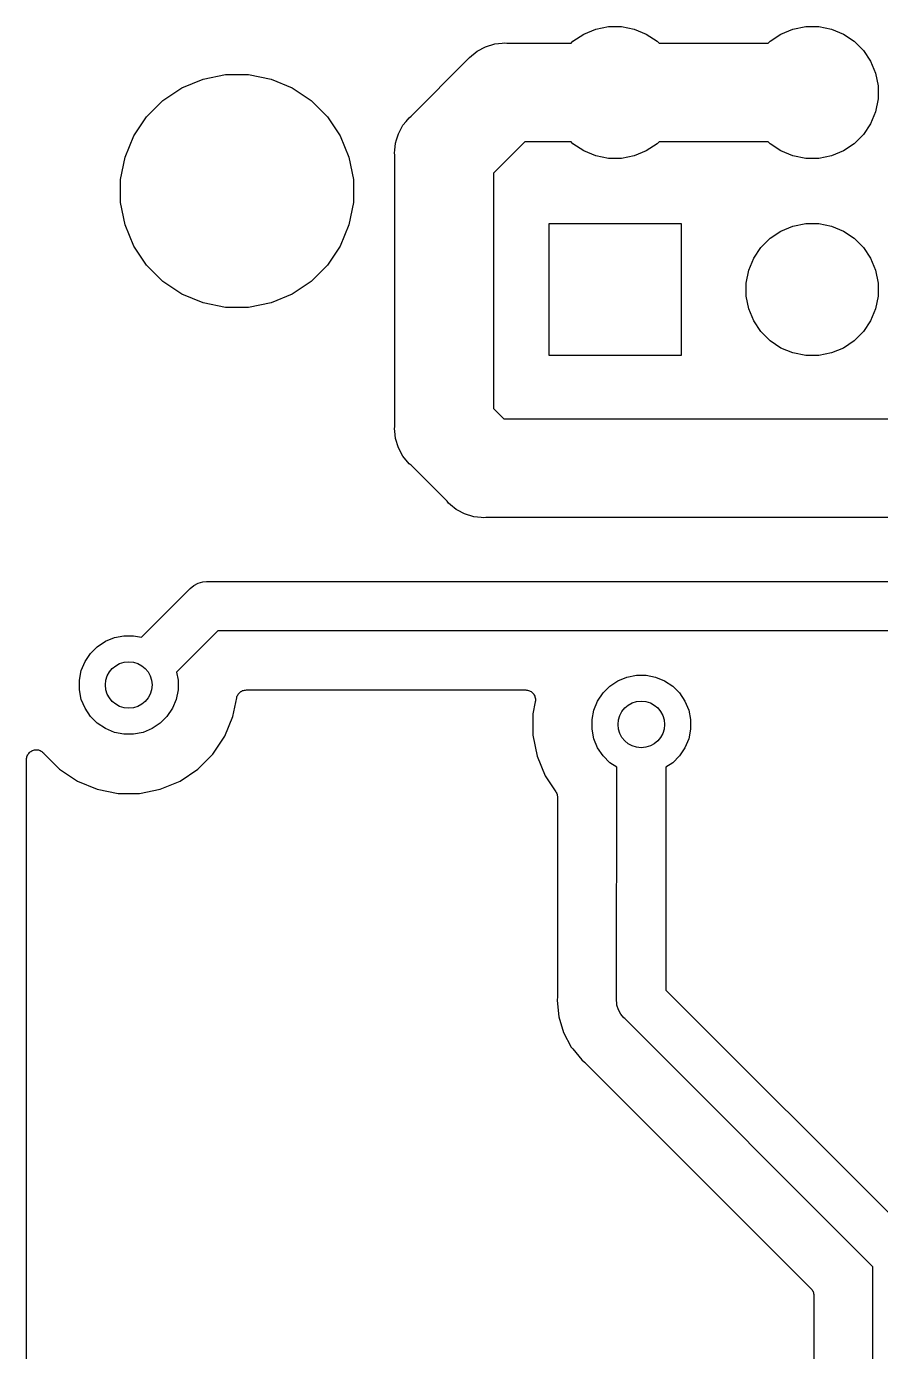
# Model space of a CAD drawing. Extents: x 122.4 to 185.8, y -118.8 to -64.3.
# Drawn here: x 122.38 to 133.38, y -82 to -64.92 of the extents above; entities that cross this region are included whole.
import ezdxf

# ---------------------------------------------------------------- set-up
doc = ezdxf.new("R2010")
doc.units = 0
doc.layers.add('BLACK', color=7, linetype='CONTINUOUS')

msp = doc.modelspace()

# ---------------------------------------------------------------- linework, layer by layer
at = {"layer": 'BLACK', "linetype": 'CONTINUOUS'}
for p, q in [((129.422, -65.1098), (129.561, -65.0167)), ((129.561, -65.0167), (129.716, -64.9527)), ((129.716, -64.9527), (129.88, -64.92)), ((129.88, -64.92), (130.048, -64.92)), ((130.048, -64.92), (130.212, -64.9527)), ((130.212, -64.9527), (130.367, -65.0167)), ((130.367, -65.0167), (130.506, -65.1098)), ((131.962, -65.1098), (132.101, -65.0167)), ((132.101, -65.0167), (132.256, -64.9527)), ((132.256, -64.9527), (132.42, -64.92)), ((132.42, -64.92), (132.588, -64.92)), ((132.588, -64.92), (132.752, -64.9527)), ((132.752, -64.9527), (132.907, -65.0167)), ((132.907, -65.0167), (133.046, -65.1098)), ((128.186, -65.2395), (128.296, -65.1805)), ((128.296, -65.1805), (128.416, -65.1442)), ((128.416, -65.1442), (128.509, -65.135)), ((128.509, -65.135), (128.54, -65.1319)), ((128.509, -65.135), (128.509, -65.135)), ((128.54, -65.1319), (128.571, -65.135)), ((128.571, -65.135), (129.397, -65.135)), ((129.397, -65.135), (129.422, -65.1098)), ((130.506, -65.1098), (130.531, -65.135)), ((130.531, -65.135), (131.937, -65.135)), ((131.937, -65.135), (131.962, -65.1098)), ((133.046, -65.1098), (133.164, -65.2282)), ((133.164, -65.2282), (133.257, -65.3674)), ((127.335, -66.0769), (128.069, -65.343)), ((128.069, -65.343), (128.089, -65.3188)), ((128.089, -65.3188), (128.186, -65.2395)), ((133.257, -65.3674), (133.321, -65.5221)), ((124.656, -65.5976), (124.946, -65.54)), ((124.946, -65.54), (125.242, -65.54)), ((125.242, -65.54), (125.532, -65.5976)), ((133.321, -65.5221), (133.354, -65.6863)), ((124.138, -65.8749), (124.383, -65.7107)), ((124.383, -65.7107), (124.656, -65.5976)), ((125.532, -65.5976), (125.805, -65.7107)), ((125.805, -65.7107), (126.05, -65.8749)), ((133.354, -65.6863), (133.354, -65.8537)), ((123.929, -66.0838), (124.138, -65.8749)), ((126.05, -65.8749), (126.259, -66.0838)), ((133.354, -65.8537), (133.321, -66.0179)), ((127.311, -66.0968), (127.335, -66.0769)), ((133.321, -66.0179), (133.257, -66.1726)), ((123.765, -66.3295), (123.929, -66.0838)), ((126.259, -66.0838), (126.423, -66.3295)), ((127.172, -66.3038), (127.231, -66.1935)), ((127.231, -66.1935), (127.272, -66.1446)), ((127.272, -66.1446), (127.311, -66.0968)), ((133.257, -66.1726), (133.164, -66.3118)), ((123.652, -66.6025), (123.765, -66.3295)), ((126.423, -66.3295), (126.536, -66.6025)), ((127.127, -66.5132), (127.136, -66.4235)), ((127.136, -66.4235), (127.149, -66.3825)), ((127.149, -66.3825), (127.172, -66.3038)), ((128.803, -66.405), (128.397, -66.811)), ((129.397, -66.405), (128.803, -66.405)), ((129.422, -66.4302), (129.397, -66.405)), ((130.531, -66.405), (130.506, -66.4302)), ((131.937, -66.405), (130.531, -66.405)), ((131.962, -66.4302), (131.937, -66.405)), ((133.164, -66.3118), (133.046, -66.4302)), ((127.124, -66.548), (127.127, -66.5132)), ((127.127, -66.5792), (127.124, -66.548)), ((127.127, -70.0728), (127.127, -66.5792)), ((129.561, -66.5233), (129.422, -66.4302)), ((129.716, -66.5873), (129.561, -66.5233)), ((129.88, -66.62), (129.716, -66.5873)), ((130.212, -66.5873), (130.048, -66.62)), ((130.367, -66.5233), (130.212, -66.5873)), ((130.506, -66.4302), (130.367, -66.5233)), ((132.101, -66.5233), (131.962, -66.4302)), ((132.256, -66.5873), (132.101, -66.5233)), ((132.42, -66.62), (132.256, -66.5873)), ((132.752, -66.5873), (132.588, -66.62)), ((132.907, -66.5233), (132.752, -66.5873)), ((133.046, -66.4302), (132.907, -66.5233)), ((123.594, -66.8923), (123.652, -66.6025)), ((126.536, -66.6025), (126.594, -66.8923)), ((130.048, -66.62), (129.88, -66.62)), ((132.588, -66.62), (132.42, -66.62)), ((123.594, -67.1877), (123.594, -66.8923)), ((126.594, -66.8923), (126.594, -67.1877)), ((128.397, -66.811), (128.397, -69.841)), ((123.652, -67.4775), (123.594, -67.1877)), ((126.594, -67.1877), (126.536, -67.4775)), ((123.765, -67.7505), (123.652, -67.4775)), ((126.536, -67.4775), (126.423, -67.7505)), ((129.114, -69.16), (129.114, -67.46)), ((129.114, -67.46), (130.814, -67.46)), ((130.814, -67.46), (130.814, -69.16)), ((131.962, -67.6498), (132.101, -67.5567)), ((132.101, -67.5567), (132.256, -67.4927)), ((132.256, -67.4927), (132.42, -67.46)), ((132.42, -67.46), (132.588, -67.46)), ((132.588, -67.46), (132.752, -67.4927)), ((132.752, -67.4927), (132.907, -67.5567)), ((132.907, -67.5567), (133.046, -67.6498)), ((123.929, -67.9962), (123.765, -67.7505)), ((126.423, -67.7505), (126.259, -67.9962)), ((131.751, -67.9074), (131.844, -67.7682)), ((131.844, -67.7682), (131.962, -67.6498)), ((133.046, -67.6498), (133.164, -67.7682)), ((133.164, -67.7682), (133.257, -67.9074)), ((131.687, -68.0621), (131.751, -67.9074)), ((133.257, -67.9074), (133.321, -68.0621)), ((124.138, -68.2051), (123.929, -67.9962)), ((126.259, -67.9962), (126.05, -68.2051)), ((131.654, -68.2263), (131.687, -68.0621)), ((133.321, -68.0621), (133.354, -68.2263)), ((124.383, -68.3693), (124.138, -68.2051)), ((126.05, -68.2051), (125.805, -68.3693)), ((131.654, -68.3937), (131.654, -68.2263)), ((133.354, -68.2263), (133.354, -68.3937)), ((124.656, -68.4824), (124.383, -68.3693)), ((125.805, -68.3693), (125.532, -68.4824)), ((131.687, -68.5579), (131.654, -68.3937)), ((133.354, -68.3937), (133.321, -68.5579)), ((124.946, -68.54), (124.656, -68.4824)), ((125.242, -68.54), (124.946, -68.54)), ((125.532, -68.4824), (125.242, -68.54)), ((131.751, -68.7126), (131.687, -68.5579)), ((133.321, -68.5579), (133.257, -68.7126)), ((131.844, -68.8518), (131.751, -68.7126)), ((133.257, -68.7126), (133.164, -68.8518)), ((131.962, -68.9702), (131.844, -68.8518)), ((132.101, -69.0633), (131.962, -68.9702)), ((133.046, -68.9702), (132.907, -69.0633)), ((133.164, -68.8518), (133.046, -68.9702)), ((132.256, -69.1273), (132.101, -69.0633)), ((132.42, -69.16), (132.256, -69.1273)), ((132.752, -69.1273), (132.588, -69.16)), ((132.907, -69.0633), (132.752, -69.1273)), ((130.814, -69.16), (129.114, -69.16)), ((132.588, -69.16), (132.42, -69.16)), ((128.397, -69.841), (128.533, -69.977)), ((128.533, -69.977), (143.987, -69.977)), ((127.124, -70.104), (127.127, -70.0728)), ((127.127, -70.1352), (127.124, -70.104)), ((127.136, -70.2285), (127.127, -70.1352)), ((127.127, -70.1352), (127.127, -70.1352)), ((127.172, -70.3482), (127.136, -70.2285)), ((127.231, -70.4585), (127.172, -70.3482)), ((127.311, -70.5552), (127.231, -70.4585)), ((127.335, -70.5751), (127.311, -70.5552)), ((127.799, -71.039), (127.335, -70.5751)), ((127.819, -71.0632), (127.799, -71.039)), ((127.843, -71.0831), (127.819, -71.0632)), ((127.916, -71.1425), (127.843, -71.0831)), ((127.843, -71.0831), (127.843, -71.0831)), ((127.932, -71.1513), (127.916, -71.1425)), ((128.026, -71.2015), (127.932, -71.1513)), ((128.146, -71.2378), (128.026, -71.2015)), ((128.239, -71.247), (128.146, -71.2378)), ((128.27, -71.2501), (128.239, -71.247)), ((128.239, -71.247), (128.239, -71.247)), ((128.301, -71.247), (128.27, -71.2501)), ((143.755, -71.247), (128.301, -71.247)), ((123.864, -72.7915), (124.478, -72.1765)), ((124.478, -72.1765), (124.488, -72.1644)), ((124.488, -72.1644), (124.537, -72.1247)), ((124.537, -72.1247), (124.592, -72.0952)), ((124.592, -72.0952), (124.652, -72.0771)), ((124.652, -72.0771), (124.698, -72.0725)), ((124.698, -72.0725), (124.714, -72.071)), ((124.714, -72.071), (124.73, -72.0725)), ((124.73, -72.0725), (139.91, -72.0725)), ((124.846, -72.7075), (124.313, -73.2405)), ((139.91, -72.7075), (124.846, -72.7075)), ((123.205, -73.0012), (123.293, -72.9128)), ((123.293, -72.9128), (123.397, -72.8433)), ((123.397, -72.8433), (123.513, -72.7954)), ((123.513, -72.7954), (123.635, -72.771)), ((123.635, -72.771), (123.761, -72.771)), ((123.761, -72.771), (123.864, -72.7915)), ((123.135, -73.1052), (123.205, -73.0012)), ((123.063, -73.3435), (123.087, -73.2208)), ((123.087, -73.2208), (123.135, -73.1052)), ((124.313, -73.2405), (124.333, -73.3435)), ((123.063, -73.4685), (123.063, -73.3435)), ((124.333, -73.3435), (124.333, -73.4685)), ((129.809, -73.5092), (129.897, -73.4208)), ((129.897, -73.4208), (130.001, -73.3513)), ((130.001, -73.3513), (130.117, -73.3034)), ((130.117, -73.3034), (130.239, -73.279)), ((130.239, -73.279), (130.365, -73.279)), ((130.365, -73.279), (130.487, -73.3034)), ((130.487, -73.3034), (130.603, -73.3513)), ((130.603, -73.3513), (130.707, -73.4208)), ((130.707, -73.4208), (130.795, -73.5092)), ((123.087, -73.5912), (123.063, -73.4685)), ((123.135, -73.7068), (123.087, -73.5912)), ((124.309, -73.5912), (124.261, -73.7068)), ((124.333, -73.4685), (124.309, -73.5912)), ((125.041, -73.8135), (125.089, -73.5717)), ((125.089, -73.5717), (125.09, -73.571)), ((125.09, -73.57), (125.093, -73.5586)), ((125.09, -73.5709), (125.09, -73.57)), ((125.09, -73.571), (125.09, -73.5709)), ((125.09, -73.571), (125.09, -73.571)), ((125.093, -73.5586), (125.097, -73.5473)), ((125.097, -73.5464), (125.103, -73.5359)), ((125.097, -73.5468), (125.097, -73.5464)), ((125.097, -73.5473), (125.097, -73.5468)), ((125.103, -73.5359), (125.109, -73.5255)), ((125.109, -73.5247), (125.117, -73.5155)), ((125.109, -73.5251), (125.109, -73.5247)), ((125.109, -73.5255), (125.109, -73.5251)), ((125.117, -73.5155), (125.124, -73.5064)), ((125.124, -73.5064), (125.125, -73.5061)), ((125.125, -73.5057), (125.134, -73.4982)), ((125.125, -73.5061), (125.125, -73.5057)), ((125.134, -73.4982), (125.144, -73.4907)), ((125.144, -73.4905), (125.145, -73.4902)), ((125.144, -73.4907), (125.144, -73.4905)), ((125.145, -73.4902), (125.155, -73.4846)), ((125.155, -73.4846), (125.166, -73.4791)), ((125.166, -73.4787), (125.178, -73.4753)), ((125.166, -73.4789), (125.166, -73.4787)), ((125.166, -73.4791), (125.166, -73.4789)), ((125.178, -73.4753), (125.189, -73.4719)), ((125.189, -73.4719), (125.19, -73.4719)), ((125.19, -73.4717), (125.202, -73.4707)), ((125.19, -73.4719), (125.19, -73.4717)), ((125.202, -73.4707), (125.214, -73.4695)), ((125.214, -73.4695), (128.811, -73.4695)), ((128.811, -73.4695), (128.812, -73.4695)), ((128.812, -73.4695), (128.812, -73.4695)), ((128.812, -73.4695), (128.812, -73.4695)), ((128.812, -73.4695), (128.813, -73.4695)), ((128.813, -73.4695), (128.825, -73.4709)), ((128.825, -73.4709), (128.837, -73.4721)), ((128.837, -73.4721), (128.837, -73.4722)), ((128.837, -73.4722), (128.838, -73.4723)), ((128.838, -73.4723), (128.849, -73.4759)), ((128.849, -73.4759), (128.861, -73.4795)), ((128.861, -73.4795), (128.861, -73.4797)), ((128.861, -73.4797), (128.861, -73.4798)), ((128.861, -73.4798), (128.872, -73.4855)), ((128.872, -73.4855), (128.882, -73.4913)), ((128.882, -73.4913), (128.883, -73.4915)), ((128.883, -73.4915), (128.883, -73.4917)), ((128.883, -73.4917), (128.892, -73.4994)), ((128.892, -73.4994), (128.901, -73.5071)), ((128.901, -73.5071), (128.902, -73.5074)), ((128.902, -73.5074), (128.902, -73.5076)), ((128.902, -73.5076), (128.91, -73.517)), ((128.91, -73.517), (128.917, -73.5263)), ((128.917, -73.5263), (128.917, -73.5267)), ((128.917, -73.5267), (128.918, -73.527)), ((128.918, -73.527), (128.923, -73.5375)), ((128.923, -73.5375), (128.929, -73.5482)), ((128.929, -73.5482), (128.929, -73.5486)), ((128.929, -73.5486), (128.929, -73.5489)), ((128.929, -73.5489), (128.932, -73.5603)), ((128.932, -73.5603), (128.936, -73.5719)), ((128.936, -73.5719), (128.936, -73.5723)), ((128.936, -73.5723), (128.936, -73.5727)), ((128.936, -73.5727), (128.937, -73.5846)), ((128.937, -73.5846), (128.938, -73.5966)), ((129.739, -73.6132), (129.809, -73.5092)), ((130.795, -73.5092), (130.865, -73.6132)), ((123.205, -73.8108), (123.135, -73.7068)), ((124.261, -73.7068), (124.191, -73.8108)), ((128.936, -73.6213), (128.905, -73.7764)), ((128.937, -73.6092), (128.936, -73.6213)), ((128.938, -73.5974), (128.937, -73.6092)), ((128.938, -73.5966), (128.938, -73.597)), ((128.938, -73.597), (128.938, -73.5974)), ((129.667, -73.8515), (129.691, -73.7288)), ((129.691, -73.7288), (129.739, -73.6132)), ((130.865, -73.6132), (130.913, -73.7288)), ((130.913, -73.7288), (130.937, -73.8515)), ((123.293, -73.8992), (123.205, -73.8108)), ((123.397, -73.9687), (123.293, -73.8992)), ((124.103, -73.8992), (123.999, -73.9687)), ((124.191, -73.8108), (124.103, -73.8992)), ((124.936, -74.0677), (125.041, -73.8135)), ((128.905, -73.7764), (128.905, -74.0516)), ((129.667, -73.9765), (129.667, -73.8515)), ((130.937, -73.8515), (130.937, -73.9765)), ((123.513, -74.0166), (123.397, -73.9687)), ((123.635, -74.041), (123.513, -74.0166)), ((123.761, -74.041), (123.635, -74.041)), ((123.883, -74.0166), (123.761, -74.041)), ((123.999, -73.9687), (123.883, -74.0166)), ((124.783, -74.2965), (124.936, -74.0677)), ((128.905, -74.0516), (128.959, -74.3215)), ((129.691, -74.0992), (129.667, -73.9765)), ((129.739, -74.2148), (129.691, -74.0992)), ((130.913, -74.0992), (130.865, -74.2148)), ((130.937, -73.9765), (130.913, -74.0992)), ((122.411, -74.287), (122.419, -74.2777)), ((122.419, -74.2774), (122.429, -74.2696)), ((122.419, -74.2776), (122.419, -74.2774)), ((122.419, -74.2777), (122.419, -74.2776)), ((122.429, -74.2696), (122.438, -74.2621)), ((122.438, -74.2619), (122.449, -74.2562)), ((122.438, -74.262), (122.438, -74.2619)), ((122.438, -74.2621), (122.438, -74.262)), ((122.449, -74.2562), (122.46, -74.2505)), ((122.46, -74.2504), (122.472, -74.247)), ((122.46, -74.2505), (122.46, -74.2504)), ((122.46, -74.2505), (122.46, -74.2505)), ((122.472, -74.247), (122.484, -74.2435)), ((122.484, -74.2434), (122.496, -74.2423)), ((122.484, -74.2435), (122.484, -74.2434)), ((122.484, -74.2435), (122.484, -74.2435)), ((122.496, -74.2423), (122.509, -74.2412)), ((122.509, -74.2412), (122.509, -74.2412)), ((122.509, -74.2412), (122.509, -74.2412)), ((122.509, -74.2412), (122.521, -74.2425)), ((122.521, -74.2425), (122.533, -74.2437)), ((122.533, -74.2437), (122.533, -74.2437)), ((122.533, -74.2437), (122.534, -74.2438)), ((122.534, -74.2438), (122.545, -74.2474)), ((122.545, -74.2474), (122.557, -74.251)), ((122.557, -74.251), (122.557, -74.251)), ((122.557, -74.251), (122.557, -74.2511)), ((122.557, -74.2511), (122.568, -74.2569)), ((122.568, -74.2569), (122.579, -74.2627)), ((122.579, -74.2627), (122.579, -74.2628)), ((122.579, -74.2628), (122.579, -74.2629)), ((122.579, -74.2629), (122.588, -74.2707)), ((122.588, -74.2707), (122.598, -74.2784)), ((122.598, -74.2784), (122.598, -74.2786)), ((122.598, -74.2786), (122.598, -74.2787)), ((122.598, -74.2787), (122.606, -74.2881)), ((129.809, -74.3188), (129.739, -74.2148)), ((130.865, -74.2148), (130.795, -74.3188)), ((122.381, -74.3664), (122.382, -74.3541)), ((122.381, -74.3667), (122.381, -74.3664)), ((122.381, -74.3667), (122.381, -74.3667)), ((122.381, -74.3667), (122.381, -74.3667)), ((122.381, -74.3682), (122.381, -74.3667)), ((122.381, -116.512), (122.381, -74.3682)), ((122.382, -74.3541), (122.384, -74.3421)), ((122.384, -74.3418), (122.387, -74.3301)), ((122.384, -74.3419), (122.384, -74.3418)), ((122.384, -74.3421), (122.384, -74.3419)), ((122.387, -74.3301), (122.391, -74.3184)), ((122.391, -74.3181), (122.397, -74.3074)), ((122.391, -74.3183), (122.391, -74.3181)), ((122.391, -74.3184), (122.391, -74.3183)), ((122.397, -74.3074), (122.403, -74.2967)), ((122.403, -74.2964), (122.411, -74.287)), ((122.403, -74.2966), (122.403, -74.2964)), ((122.403, -74.2967), (122.403, -74.2966)), ((122.606, -74.2881), (122.612, -74.2956)), ((122.612, -74.2956), (122.807, -74.4911)), ((124.589, -74.4911), (124.783, -74.2965)), ((128.959, -74.3215), (129.064, -74.5757)), ((129.897, -74.4072), (129.809, -74.3188)), ((129.985, -74.4656), (129.897, -74.4072)), ((130.707, -74.4072), (130.619, -74.4656)), ((130.795, -74.3188), (130.707, -74.4072)), ((122.807, -74.4911), (123.036, -74.644)), ((124.36, -74.644), (124.589, -74.4911)), ((129.064, -74.5757), (129.201, -74.7809)), ((129.984, -77.4544), (129.985, -74.4656)), ((130.619, -74.4656), (130.619, -77.3385)), ((123.036, -74.644), (123.291, -74.7493)), ((123.291, -74.7493), (123.56, -74.803)), ((123.836, -74.803), (124.105, -74.7493)), ((124.105, -74.7493), (124.36, -74.644)), ((129.201, -74.7809), (129.201, -74.7812)), ((129.201, -74.7812), (129.201, -74.7812)), ((129.201, -74.7812), (129.201, -74.7812)), ((129.201, -74.7812), (129.202, -74.7824)), ((129.202, -74.7824), (129.207, -74.7928)), ((123.56, -74.803), (123.836, -74.803)), ((129.207, -74.7928), (129.213, -74.8031)), ((129.213, -74.8031), (129.213, -74.8038)), ((129.213, -74.8038), (129.213, -74.8044)), ((129.213, -74.8044), (129.217, -74.8157)), ((129.217, -74.8157), (129.22, -74.8268)), ((129.22, -74.8268), (129.22, -74.8275)), ((129.22, -74.8275), (129.22, -74.8282)), ((129.22, -74.8282), (129.221, -74.8399)), ((129.221, -74.8399), (129.223, -74.8515)), ((129.223, -74.8515), (129.222, -77.4107)), ((130.619, -77.3385), (133.736, -80.4545)), ((129.222, -77.4232), (129.217, -77.47)), ((129.217, -77.47), (129.222, -77.5168)), ((129.222, -77.4107), (129.222, -77.4125)), ((129.222, -77.4125), (129.222, -77.4178)), ((129.222, -77.4178), (129.222, -77.4232)), ((129.222, -77.5168), (129.222, -77.5168)), ((129.222, -77.5168), (129.238, -77.6816)), ((129.983, -77.47), (129.984, -77.4544)), ((129.987, -77.5068), (129.983, -77.47)), ((129.989, -77.5322), (129.987, -77.5068)), ((129.238, -77.6816), (129.3, -77.8851)), ((130.007, -77.5921), (129.989, -77.5322)), ((130.037, -77.6472), (130.007, -77.5921)), ((130.076, -77.6956), (130.037, -77.6472)), ((130.089, -77.7055), (130.076, -77.6956)), ((133.287, -80.9035), (130.089, -77.7055)), ((129.3, -77.8851), (129.4, -78.0726)), ((129.4, -78.0726), (129.419, -78.0958)), ((129.419, -78.0958), (129.419, -78.0958)), ((129.419, -78.0958), (129.535, -78.237)), ((129.535, -78.237), (129.571, -78.2669)), ((129.571, -78.2669), (129.573, -78.268)), ((129.573, -78.268), (129.576, -78.2718)), ((129.576, -78.2718), (129.581, -78.2752)), ((129.581, -78.2752), (132.487, -81.1819)), ((133.286, -84.7725), (133.287, -80.9035)), ((132.487, -81.1819), (132.488, -81.1822)), ((132.488, -81.1822), (132.488, -81.1823)), ((132.488, -81.1823), (132.488, -81.1823)), ((132.488, -81.1823), (132.489, -81.1832)), ((132.489, -81.1832), (132.496, -81.1924)), ((132.496, -81.1924), (132.503, -81.2015)), ((132.503, -81.2015), (132.504, -81.2021)), ((132.504, -81.2021), (132.504, -81.2026)), ((132.504, -81.2026), (132.509, -81.213)), ((132.509, -81.213), (132.515, -81.2234)), ((132.515, -81.2234), (132.515, -81.224)), ((132.515, -81.224), (132.515, -81.2246)), ((132.515, -81.2246), (132.519, -81.2359)), ((132.519, -81.2359), (132.522, -81.2471)), ((132.522, -81.2471), (132.522, -81.2477)), ((132.522, -81.2477), (132.522, -81.2484)), ((132.522, -81.2484), (132.523, -81.2601)), ((132.523, -81.2601), (132.525, -81.2717)), ((132.525, -81.2717), (132.524, -83.8835))]:
    msp.add_line(p, q, dxfattribs=at)
at = {"layer": 'BLACK'}
for centre in [(123.698, -73.406), (130.302, -73.914)]:
    msp.add_circle(centre, 0.3, dxfattribs=at)

doc.saveas('drawing.dxf')
